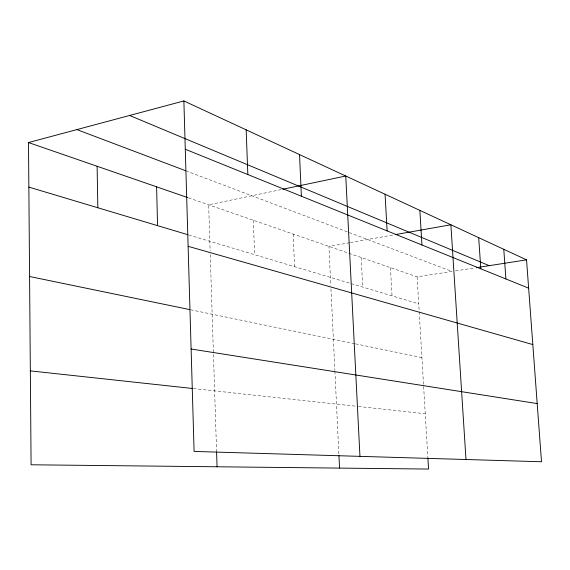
<?xml version="1.0" encoding="UTF-8"?>
<svg xmlns="http://www.w3.org/2000/svg" width="570" height="570" viewBox="0 0 570 570"><rect width="100%" height="100%" fill="white"/><g stroke="black" fill="none" stroke-linecap="round" stroke-linejoin="round"><path stroke-width="0.43" stroke-dasharray="2.85 2.14" d="M281.145 189.589L208.656 204.815L210.138 251.071M349.553 242.727L328.918 246.383L330.785 285.349M350.415 242.571L394.369 234.783M188.506 197.854L417.119 276.863L452.024 271.441L186.611 171.093M455.48 270.9L474.504 267.943M193.415 388.583L357.582 406.396M358.466 406.495L425.256 413.742M190.594 309.774L354.704 343.682M355.559 343.86L421.921 357.575M188.756 234.983L418.722 303.839M417.119 276.863L427.814 456.762M390.45 267.651L392.032 295.844M361.188 257.533L362.727 287.073M330.956 288.883L334.861 370.357M334.904 371.248L338.908 454.767M293.158 234.028L294.576 266.66M253.322 220.255L254.633 254.705M210.252 254.633L216.557 450.899"/><path stroke-width="0.85" d="M427.87 457.639L428.547 469.053L31.094 464.778L28.5 142.55L183.875 100.947L526.538 259.856L541.5 461.757L194.099 451.433L183.875 100.947M282.87 189.226L345.755 176.016L359.955 456.363M395.231 234.626L450.877 224.765L465.989 459.513M476.235 267.672L526.538 259.856M30.338 370.885L192.532 388.483M191.114 349.018L537.189 403.589M29.576 276.5L189.732 309.596M188.114 246.311L532.815 344.572M28.856 187.103L187.915 234.726M28.5 142.55L187.665 197.562M76.872 129.597L185.784 170.779M185.279 149.24L528.632 288.156M129.611 115.475L489.203 265.656M503.787 249.304L505.896 278.958M478.693 237.669L480.809 268.805M419.862 210.387L421.95 244.993M385.071 194.249L387.116 230.9M338.951 455.658L339.549 468.098M299.528 154.577L301.387 196.215M246.162 129.832L247.843 174.548M216.586 451.775L217.063 466.78M156.6 186.825L157.577 225.642M97.114 166.269L97.833 207.751"/></g></svg>
